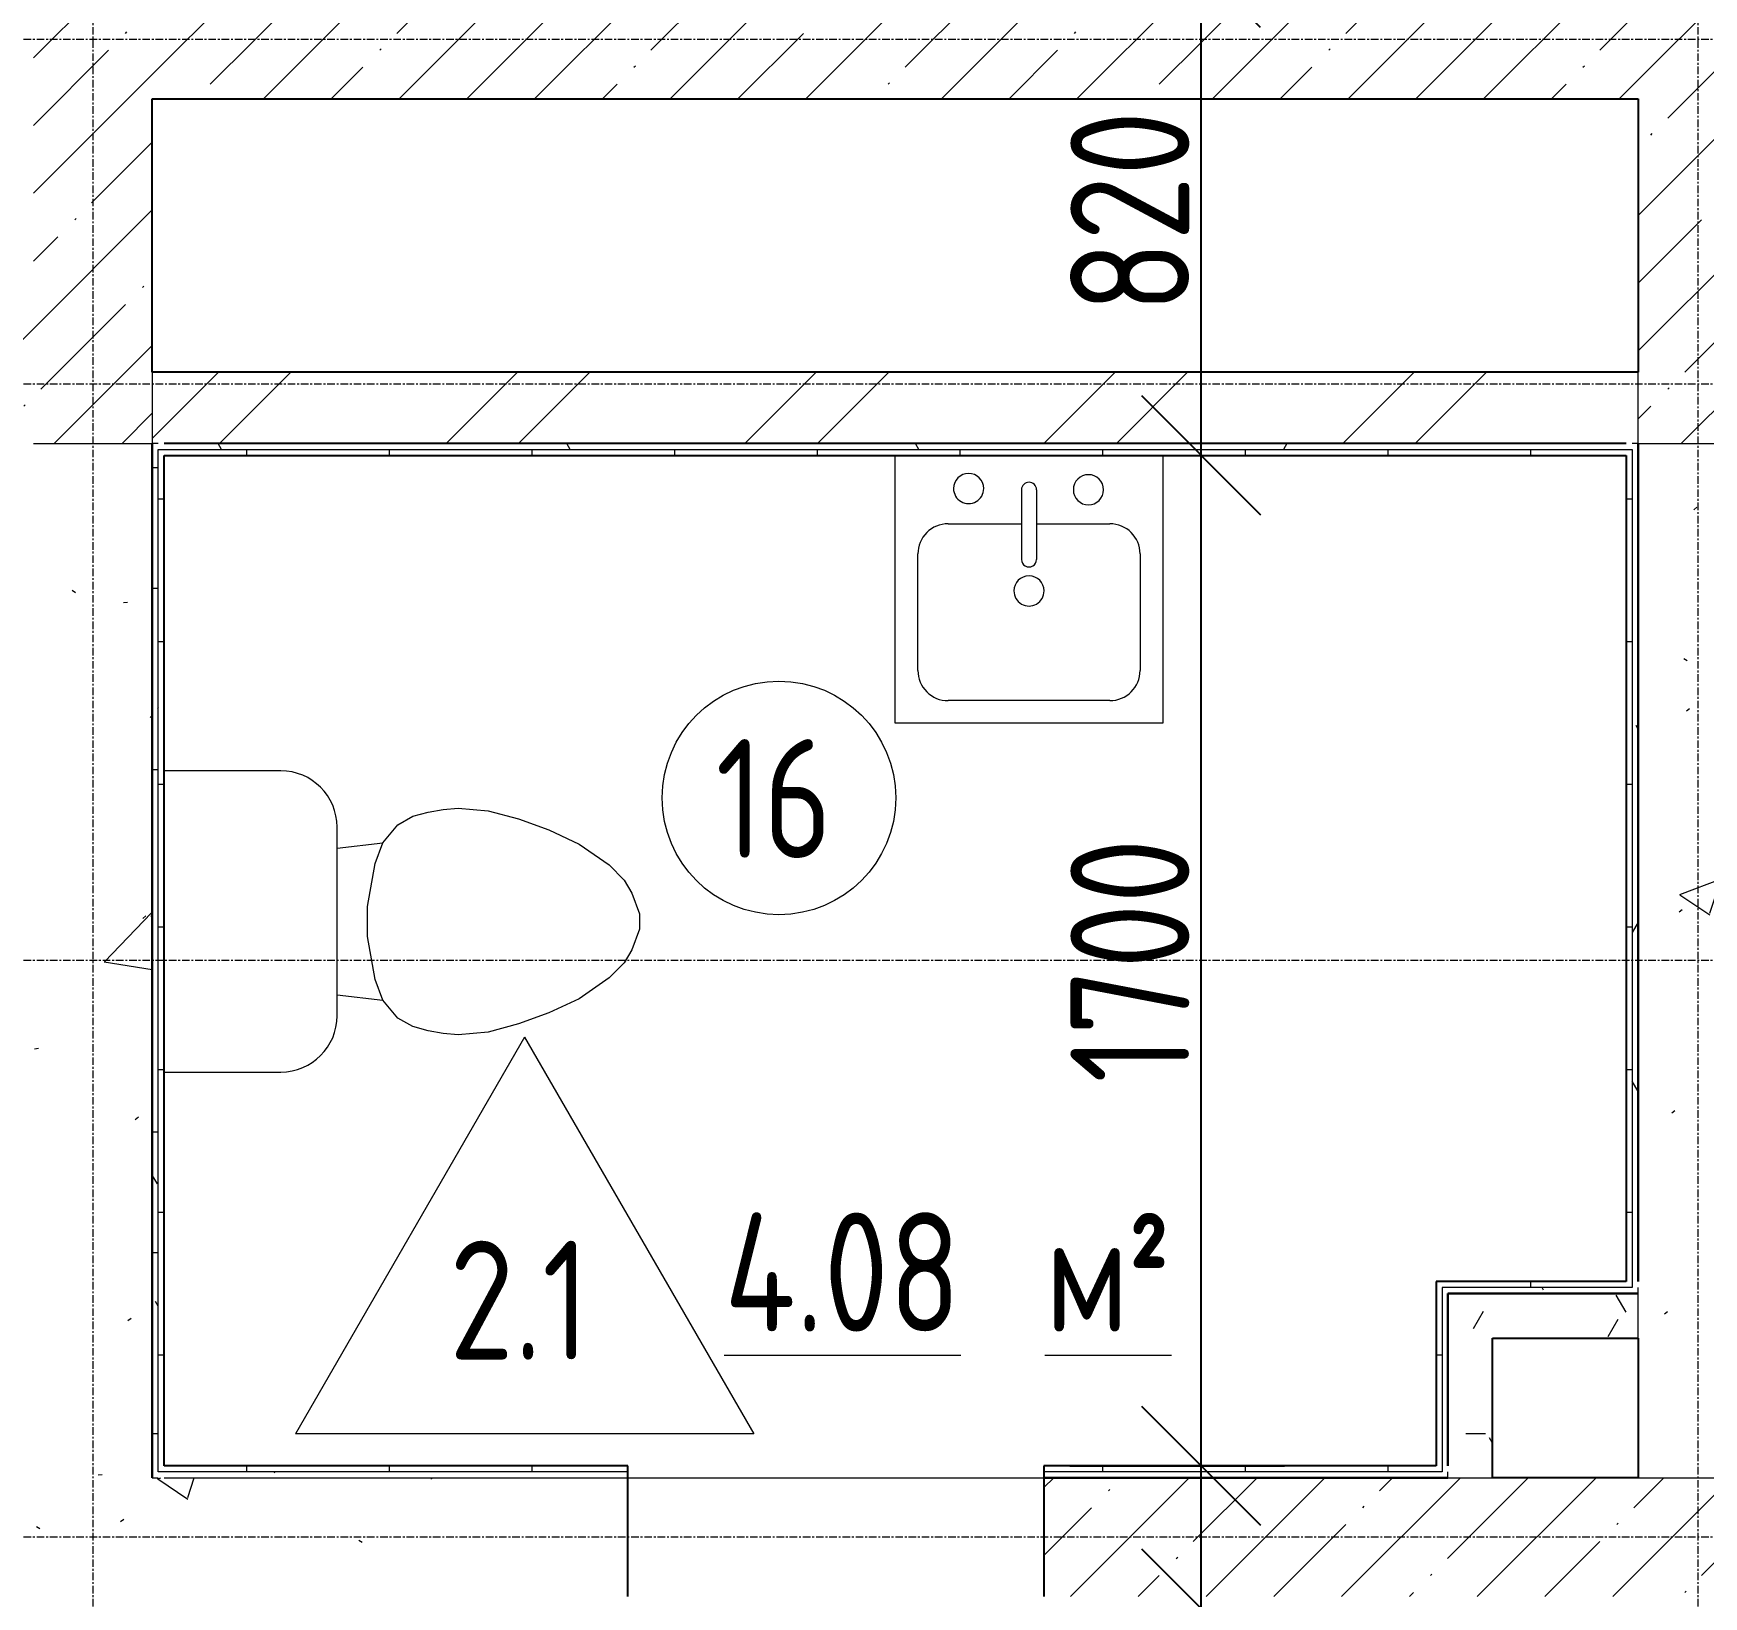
# Model space of a CAD drawing. Header units: millimetres. Extents: x -11854 to 4360091, y -19344 to 4989148.
# Drawn here: x 99603 to 102413, y 14747 to 17377 of the extents above; entities that cross this region are included whole.
import ezdxf

# ---------------------------------------------------------------- set-up
doc = ezdxf.new("R2010")
doc.units = ezdxf.units.MM
doc.linetypes.add('Линия сетки', pattern=[22.225, 12.7, -3.175, 3.175, -3.175])
doc.layers.get('0').update_dxf_attribs({"color": 254})
doc.layers.get('Defpoints').update_dxf_attribs({"color": 254})
for name, color, linetype, lineweight in [('A-ANNO-DIMS', 254, 'Continuous', 9), ('A-AREA-IDEN', 254, 'Continuous', 9), ('A-WALL', 254, 'Continuous', 9), ('P-SANR-FIXT', 254, 'Continuous', 9), ('S-GRID', 254, 'Continuous', 9)]:
    doc.layers.add(name, color=color, linetype=linetype, lineweight=lineweight)
doc.styles.add('ISOCPEUR', font='isocpeur.ttf', dxfattribs={"width": 0.8, "height": 200})
doc.styles.add('ISOCPEUR_B', font='', dxfattribs={"width": 0.8, "height": 200})
doc.styles.add('ISOCPEUR_B_1', font='', dxfattribs={"width": 0.8, "height": 200})
doc.styles.get('ISOCPEUR_B').set_extended_font_data('ISOCPEUR', bold=True)
doc.styles.get('ISOCPEUR_B_1').set_extended_font_data('ISOCPEUR', bold=True)
doc.dimstyles.new('2_0_мм_ISOCPEUR', dxfattribs={"dimscale": 304.8, "dimtxt": 199.196235, "dimasz": 0.656168, "dimexe": 0.459318, "dimexo": 0.625, "dimgap": 0.065617, "dimtad": 1, "dimdec": 0, "dimtxsty": 'ISOCPEUR', "dimblk1": 'OBLIQUE', "dimblk2": 'OBLIQUE', "dimsah": 1, "dimcen": 2.5, "dimdle": 0.164042, "dimazin": 3, "dimtfac": 1, "dimtix": 1, "dimtmove": 0, "dimatfit": 3, "dimfxl": 0.787402, "dimfxlon": 1, "dimtvp": 1, "dimarcsym": 2})
doc.dimstyles.new('2_0_мм_ISOCPEUR_1', dxfattribs={"dimscale": 304.8, "dimtxt": 199.196235, "dimasz": 0.656168, "dimexe": 0.459318, "dimexo": 0.625, "dimgap": 0.065617, "dimtad": 1, "dimdec": 0, "dimtxsty": 'ISOCPEUR', "dimblk1": 'OBLIQUE', "dimblk2": 'OBLIQUE', "dimsah": 1, "dimcen": 2.5, "dimdle": 0.164042, "dimazin": 3, "dimtfac": 1, "dimtix": 1, "dimtmove": 1, "dimatfit": 3, "dimfxl": 0.787402, "dimfxlon": 1, "dimtvp": 1, "dimarcsym": 2})
pattern_1 = [(50, (542041.7, 20914.14), (728.7365, -63.7558), [76.2, -838.2]), (355, (542041.7, 20914.14), (-140.9716, 764.2276), [60.96, -670.56]), (100.451, (542102.4, 20908.8), (587.77, 700.4668), [64.76, -712.36]), (46.184, (542041.7, 21117.3), (1084.3162, -168.171), [114.3, -1257.3]), (96.636, (542132, 21103.3), (949.61, 989.7098), [97.14, -1068.54]), (351.184, (542041.7, 21117.3), (949.6206, 989.7012), [91.44, -1005.84]), (21, (542143.3, 21066.54), (606.4579, -409.0606), [76.2, -838.2]), (326, (542143.3, 21066.54), (247.2083, 736.7529), [60.96, -670.56]), (71.451, (542193.8, 21032.46), (853.6683, 327.6855), [64.76, -712.36]), (37.5, (542041.67, 20914.14), (12.3547, 338.22012), [6.706, -655.726, 6.706, -674.014, -673.1]), (37.5, (542041.67, 20914.14), (12.3547, 338.22012), [-1343.152, 6.706, -666.394]), (7.5, (542041.67, 20914.14), (267.27887, 400.72213), [6.706, -381.406, 6.706, -640.486, -256.54]), (7.5, (542041.67, 20914.14), (267.27887, 400.72213), [-1035.304, 6.706, -249.834]), (327.5, (541815.1, 20914.14), (542.36333, -22.91534), [6.706, -247.294, 6.706, -785.774, -1051.56]), (327.5, (541815.1, 20914.14), (542.36333, -22.91534), [-1046.48, 6.706, -1044.854]), (317.5, (541713.5, 20914.14), (592.51696, 101.7071), [6.706, -323.494, 6.706, -519.582, -746.76]), (317.5, (541713.5, 20914.14), (592.51696, 101.7071), [-856.488, 6.706, -740.054])]
pattern_2 = [(45, (542041.67, 20914.14), (-114.04925, 114.04925), []), (45, (542155.72, 20914.14), (-114.04925, 114.04925), [201.613, -40.323, 3.353, -36.97])]
pattern_3 = [(0, (542041.67, 20914.14), (406.4, 101.6), [33.528, -271.272, 33.528, -271.272, -1625.6]), (0, (542041.67, 20914.14), (406.4, 101.6), [-609.6, 33.528, -576.072, 33.528, -271.272, -711.2]), (0, (542041.67, 20914.14), (406.4, 101.6), [-1524, 33.528, -169.672, 33.528, -474.472]), (120, (542194.07, 20964.94), (-291.18818, 301.152724), [33.528, -271.272, 33.528, -1896.872]), (120, (542194.07, 20964.94), (-291.18818, 301.152724), [-338.328, -271.272, 33.528, -576.072, -1016]), (120, (542194.07, 20964.94), (-291.18818, 301.152724), [-1219.2, 33.528, -271.272, 33.528, -677.672]), (120, (542194.07, 20964.94), (-291.18818, 301.152724), [-1557.528, -169.672, 33.528, -474.472]), (240, (542244.87, 21168.14), (-115.21182, -402.752724), [33.528, -271.272, 33.528, -1896.872]), (240, (542244.87, 21168.14), (-115.21182, -402.752724), [-338.328, -271.272, 33.528, -576.072, -1016]), (240, (542244.87, 21168.14), (-115.21182, -402.752724), [-1219.2, 33.528, -271.272, 33.528, -677.672]), (240, (542244.87, 21168.14), (-115.21182, -402.752724), [-1557.528, -169.672, 33.528, -474.472])]
pattern_4 = [(0, (542041.67, 20914.14), (0, 240), []), (90, (542041.67, 20914.14), (-240, 1e-14), [])]

# ---------------------------------------------------------------- blocks, each defined once
blk = doc.blocks.new('Туалет-Домашний-3D - Туалет-Домашний-3D-2034792-1А')
at = {"layer": 'P-SANR-FIXT'}
for p, q in [((-69.6, 279.4), (-47.6, 292.1)), ((-47.6, 292.1), (-12.7, 304.8)), ((-12.7, 304.8), (12.7, 304.8)), ((12.7, 304.8), (47.6, 292.1)), ((47.6, 292.1), (69.6, 279.4)), ((-130.2, 203.2), (-95, 254)), ((-95, 254), (-69.6, 279.4)), ((69.6, 279.4), (95, 254)), ((95, 254), (130.2, 203.2)), ((-153.9, 152.4), (-130.2, 203.2)), ((130.2, 203.2), (153.9, 152.4)), ((-172.4, 101.6), (-153.9, 152.4)), ((153.9, 152.4), (172.4, 101.6)), ((-186.1, 50.6), (-172.4, 101.6)), ((172.4, 101.6), (186.1, 50.6)), ((-190.5, 0), (-186.1, 50.6)), ((186.1, 50.6), (190.5, 0)), ((-188.3, -25.3), (-190.5, 0)), ((-183.8, -50.8), (-188.3, -25.3)), ((188.3, -25.3), (183.8, -50.8)), ((190.5, 0), (188.3, -25.3)), ((-177, -76.2), (-183.8, -50.8)), ((183.8, -50.8), (177, -76.2)), ((-162.6, -101.6), (-177, -76.2)), ((177, -76.2), (162.6, -101.6)), ((-132.3, -127), (-162.6, -101.6)), ((162.6, -101.6), (132.3, -127)), ((-97.4, -139.7), (-132.3, -127)), ((-123.5, -203.8), (-132.3, -127)), ((-25.4, -152.4), (-97.4, -139.7)), ((97.4, -139.7), (25.4, -152.4)), ((132.3, -127), (97.4, -139.7)), ((123.5, -203.8), (132.3, -127)), ((25.4, -152.4), (-25.4, -152.4)), ((158.7, -203.8), (-158.8, -203.8)), ((-253.4, -298.4), (-253.4, -494.7)), ((253.4, -494.7), (253.4, -298.4))]:
    blk.add_line(p, q, dxfattribs=at)
for centre, start, end in [((-158.8, -298.4), 90, 180), ((158.7, -298.4), 0, 90)]:
    blk.add_arc(centre, 94.6, start, end, dxfattribs=at)
blk = doc.blocks.new('Кухонная мойка-Островок - 450 x 450 мм-2034793-1А')
at = {"layer": 'P-SANR-FIXT'}
for p, q in [((-209.3, 222.7), (240.7, 222.7)), ((-209.3, -227.3), (-209.3, 222.7)), ((240.7, 222.7), (240.7, -227.3)), ((-120.4, 184.6), (151.8, 184.6)), ((-171.2, -62.2), (-171.2, 133.8)), ((202.6, 133.8), (202.6, -62.2)), ((3, -170.2), (3, -53.1)), ((28.4, -170.2), (28.4, -53.1)), ((3, -113), (-120.4, -113)), ((151.8, -113), (28.4, -113)), ((240.7, -227.3), (-209.3, -227.3))]:
    blk.add_line(p, q, dxfattribs=at)
for centre, radius, start, end in [((-120.4, 133.8), 50.8, 90, 180), ((151.8, 133.8), 50.8, 360, 90), ((15.7, 0), 25.4, 360, 180), ((15.7, 0), 25.4, 180, 0), ((15.7, -53.1), 12.7, 360, 180), ((-120.4, -62.2), 50.8, 180, 270), ((151.8, -62.2), 50.8, 270, 0), ((-84.3, -170.2), 25.4, 0, 180), ((117.3, -172.3), 25.4, 360, 180), ((-84.3, -170.2), 25.4, 180, 0), ((15.7, -170.2), 12.7, 180, 360), ((117.3, -172.3), 25.4, 180, 0)]:
    blk.add_arc(centre, radius, start, end, dxfattribs=at)
blk = doc.blocks.new('АР-Марка-Помещения-Этаж_Секция_Номер - Номер-1294543-1А')
at = {"layer": 'A-AREA-IDEN'}
blk.add_circle((0, 1.219), 1.965, dxfattribs=at)
blk = doc.blocks.new('МАРКА ПОМЕЩЕНИЯ - ПОЛЫ - Площадь-6347788-1А')
at = {"layer": 'A-AREA-IDEN'}
for p, q in [((0, 4.233), (-3.855, -2.444)), ((0, 4.233), (3.855, -2.444)), ((3.855, -2.444), (-3.855, -2.444))]:
    blk.add_line(p, q, dxfattribs=at)
blk = doc.blocks.new('_Oblique')
at = {"color": 0, "linetype": 'ByBlock', "lineweight": -2}
blk.add_line((-0.5, -0.5), (0.5, 0.5), dxfattribs=at)
blk = doc.blocks.new('*D641')
at = {"layer": 'A-ANNO-DIMS', "color": 0, "lineweight": -2, "transparency": 16777216}
for p, q in [((101567.3, 8987.4), (101567.3, 14777.4)), ((101346.4, 14727.4), (101707.3, 14727.4)), ((101788.3, 9037.4), (101427.3, 9037.4))]:
    blk.add_line(p, q, dxfattribs=at)
at = {"layer": 'Defpoints', "color": 0, "transparency": 16777216}
for p in [(101327.3, 14727.4), (101567.3, 14727.4), (101807.3, 9037.4)]:
    blk.add_point(p, dxfattribs=at)
at = {"layer": 'A-ANNO-DIMS', "color": 0, "lineweight": -2, "transparency": 16777216, "xscale": 200, "yscale": 200, "zscale": 200}
for p, rotation in [((101567.3, 14727.4), 90), ((101567.3, 9037.4), 270)]:
    blk.add_blockref('_Oblique', p, dxfattribs=dict(at, rotation=rotation))
at = {"layer": 'A-ANNO-DIMS', "color": 0, "transparency": 16777216, "insert": (101447.3, 11882.4), "char_height": 200, "width": 533.233, "attachment_point": 5, "rotation": 90, "style": 'ISOCPEUR'}
blk.add_mtext('\\A1;5690', dxfattribs=at)
blk = doc.blocks.new('*D642')
at = {"layer": 'A-ANNO-DIMS', "color": 0, "lineweight": -2, "transparency": 16777216}
for p, q in [((101567.3, 14677.4), (101567.3, 15017.4)), ((101346.4, 14967.4), (101707.3, 14967.4)), ((101346.4, 14727.4), (101707.3, 14727.4)), ((101567.3, 14288.2), (101567.3, 14727.4)), ((101767.3, 14288.2), (101567.3, 14288.2))]:
    blk.add_line(p, q, dxfattribs=at)
at = {"layer": 'Defpoints', "color": 0, "transparency": 16777216}
for p in [(101327.3, 14967.4), (101567.3, 14967.4), (101327.3, 14727.4)]:
    blk.add_point(p, dxfattribs=at)
at = {"layer": 'A-ANNO-DIMS', "color": 0, "lineweight": -2, "transparency": 16777216, "xscale": 200, "yscale": 200, "zscale": 200}
for p, rotation in [((101567.3, 14967.4), 90), ((101567.3, 14727.4), 270)]:
    blk.add_blockref('_Oblique', p, dxfattribs=dict(at, rotation=rotation))
at = {"layer": 'A-ANNO-DIMS', "color": 0, "transparency": 16777216, "insert": (101814, 14232.4), "char_height": 200, "width": 418.312, "attachment_point": 1, "rotation": 90, "line_spacing_factor": 1.149209, "style": 'ISOCPEUR'}
blk.add_mtext('\\A1;240', dxfattribs=at)
blk = doc.blocks.new('*D643')
at = {"layer": 'A-ANNO-DIMS', "color": 0, "lineweight": -2, "transparency": 16777216}
for p, q in [((101567.3, 14917.4), (101567.3, 16717.4)), ((101346.4, 16667.4), (101707.3, 16667.4)), ((101346.4, 14967.4), (101707.3, 14967.4))]:
    blk.add_line(p, q, dxfattribs=at)
at = {"layer": 'Defpoints', "color": 0, "transparency": 16777216}
for p in [(101327.3, 16667.4), (101567.3, 16667.4), (101327.3, 14967.4)]:
    blk.add_point(p, dxfattribs=at)
at = {"layer": 'A-ANNO-DIMS', "color": 0, "lineweight": -2, "transparency": 16777216, "xscale": 200, "yscale": 200, "zscale": 200}
for p, rotation in [((101567.3, 16667.4), 90), ((101567.3, 14967.4), 270)]:
    blk.add_blockref('_Oblique', p, dxfattribs=dict(at, rotation=rotation))
at = {"layer": 'A-ANNO-DIMS', "color": 0, "transparency": 16777216, "insert": (101447.3, 15817.4), "char_height": 200, "width": 496.458, "attachment_point": 5, "rotation": 90, "style": 'ISOCPEUR'}
blk.add_mtext('\\A1;1700', dxfattribs=at)
blk = doc.blocks.new('*D644')
at = {"layer": 'A-ANNO-DIMS', "color": 0, "lineweight": -2, "transparency": 16777216}
for p, q in [((101567.3, 16617.4), (101567.3, 17537.4)), ((101346.4, 17487.4), (101707.3, 17487.4)), ((101346.4, 16667.4), (101707.3, 16667.4))]:
    blk.add_line(p, q, dxfattribs=at)
at = {"layer": 'Defpoints', "color": 0, "transparency": 16777216}
for p in [(101327.3, 17487.4), (101567.3, 17487.4), (101327.3, 16667.4)]:
    blk.add_point(p, dxfattribs=at)
at = {"layer": 'A-ANNO-DIMS', "color": 0, "lineweight": -2, "transparency": 16777216, "xscale": 200, "yscale": 200, "zscale": 200}
for p, rotation in [((101567.3, 17487.4), 90), ((101567.3, 16667.4), 270)]:
    blk.add_blockref('_Oblique', p, dxfattribs=dict(at, rotation=rotation))
at = {"layer": 'A-ANNO-DIMS', "color": 0, "transparency": 16777216, "insert": (101447.3, 17077.4), "char_height": 200, "width": 399.925, "attachment_point": 5, "rotation": 90, "style": 'ISOCPEUR'}
blk.add_mtext('\\A1;820', dxfattribs=at)

msp = doc.modelspace()

# ---------------------------------------------------------------- hatches: boundary and pattern name
at = {"layer": 'A-WALL'}
h = msp.add_hatch(dxfattribs=at)
h.set_pattern_fill('FP_1', color=8, style=0, pattern_type=2)
h.set_pattern_definition(pattern_2)
h.paths.add_polyline_path([(102302.6, 16687.4), (102502.6, 16687.4), (102502.6, 23017.4), (102302.6, 23017.4), (102302.6, 16807.4)])
h = msp.add_hatch(dxfattribs=at)
h.set_pattern_fill('FP_1', color=8, style=0, pattern_type=2)
h.set_pattern_definition(pattern_2)
h.paths.add_polyline_path([(99602.6, 16687.4), (99802.6, 16687.4), (99802.6, 22617.4), (99602.6, 22617.4), (99602.6, 16887.4)])
h = msp.add_hatch(dxfattribs=at)
h.set_pattern_fill('FP_1', color=8, style=0, pattern_type=2)
h.set_pattern_definition(pattern_2)
h.paths.add_polyline_path([(99802.6, 17267.4), (102302.6, 17267.4), (102302.6, 17467.4), (99802.6, 17467.4)])
h = msp.add_hatch(dxfattribs=at)
h.set_pattern_fill('FP_1', color=8, style=0, pattern_type=2)
h.set_pattern_definition(pattern_2)
h.paths.add_polyline_path([(86852.6, 16687.4), (90202.6, 16687.4), (90202.6, 16887.4), (86852.6, 16887.4)])
h.paths.add_polyline_path([(90902.6, 16687.4), (92802.6, 16687.4), (92802.6, 16887.4), (90902.6, 16887.4)])
h.paths.add_polyline_path([(93502.6, 16687.4), (98642.5, 16687.4), (98642.5, 16887.4), (93502.6, 16887.4)])
h.paths.add_polyline_path([(99342.5, 16687.4), (99602.6, 16687.4), (99602.6, 16887.4), (99342.5, 16887.4)])
h = msp.add_hatch(dxfattribs=at)
h.set_pattern_fill('FP_4', color=8, style=0, pattern_type=2)
h.set_pattern_definition([(45, (542041.67, 20914.14), (-251.44717, 251.44717), []), (45, (542041.67, 21295.14), (-251.44717, 251.44717), [])])
h.paths.add_polyline_path([(99802.6, 16687.4), (102302.6, 16687.4), (102302.6, 16807.4), (99802.6, 16807.4)])
h = msp.add_hatch(dxfattribs=at)
h.set_pattern_fill('FP_2', color=8, style=0, pattern_type=2)
h.set_pattern_definition(pattern_1)
h.paths.add_polyline_path([(99602.5, 14947.4), (99802.5, 14947.4), (99802.5, 16687.4), (99602.5, 16687.4), (99602.5, 14957.4)])
h = msp.add_hatch(dxfattribs=at)
h.set_pattern_fill('FP_3', color=8, style=0, pattern_type=2)
h.set_pattern_definition(pattern_3)
h.paths.add_polyline_path([(99802.6, 14947.4), (99812.6, 14947.4), (99812.6, 16687.4), (99802.6, 16687.4), (99802.6, 15161.9)])
h = msp.add_hatch(dxfattribs=at)
h.set_pattern_fill('FP_3', color=8, style=0, pattern_type=2)
h.set_pattern_definition(pattern_3)
h.paths.add_polyline_path([(102292.5, 16677.4), (102292.5, 16687.4), (99812.6, 16687.4), (99812.6, 16677.4), (102282.5, 16677.4)])
h = msp.add_hatch(dxfattribs=at)
h.set_pattern_fill('FP_6', color=8, style=0, pattern_type=2)
h.set_pattern_definition(pattern_4)
h.paths.add_polyline_path([(99812.6, 14957.4), (99822.6, 14957.4), (99822.6, 16677.4), (99812.6, 16677.4), (99812.6, 15161.9)])
h = msp.add_hatch(dxfattribs=at)
h.set_pattern_fill('FP_6', color=8, style=0, pattern_type=2)
h.set_pattern_definition(pattern_4)
h.paths.add_polyline_path([(102282.5, 16667.4), (102282.5, 16677.4), (99822.6, 16677.4), (99822.6, 16667.4), (101713.1, 16667.4)])
h = msp.add_hatch(dxfattribs=at)
h.set_pattern_fill('FP_6', color=8, style=0, pattern_type=2)
h.set_pattern_definition(pattern_4)
h.paths.add_polyline_path([(102292.5, 15277.4), (102292.5, 16677.4), (102282.5, 16677.4), (102282.5, 15277.4)])
h = msp.add_hatch(dxfattribs=at)
h.set_pattern_fill('FP_3', color=8, style=0, pattern_type=2)
h.set_pattern_definition(pattern_3)
h.paths.add_polyline_path([(102292.5, 15267.4), (102302.5, 15267.4), (102302.5, 16687.4), (102292.5, 16687.4), (102292.5, 15277.4)])
h = msp.add_hatch(dxfattribs=at)
h.set_pattern_fill('FP_2', color=8, style=0, pattern_type=2)
h.set_pattern_definition(pattern_1)
h.paths.add_polyline_path([(102302.5, 14947.4), (102502.5, 14947.4), (102502.5, 16687.4), (102302.5, 16687.4), (102302.5, 15161.9)])
h = msp.add_hatch(dxfattribs=at)
h.set_pattern_fill('FP_6', color=8, style=0, pattern_type=2)
h.set_pattern_definition(pattern_4)
h.paths.add_polyline_path([(101972.5, 14967.4), (101972.5, 15277.4), (101962.5, 15277.4), (101962.5, 14967.4)])
h = msp.add_hatch(dxfattribs=at)
h.set_pattern_fill('FP_6', color=8, style=0, pattern_type=2)
h.set_pattern_definition(pattern_4)
h.paths.add_polyline_path([(101982.5, 15267.4), (102292.5, 15267.4), (102292.5, 15277.4), (101972.5, 15277.4), (101972.5, 15267.4)])
h = msp.add_hatch(dxfattribs=at)
h.set_pattern_fill('FP_3', color=8, style=0, pattern_type=2)
h.set_pattern_definition(pattern_3)
h.paths.add_polyline_path([(101982.5, 15257.4), (102302.5, 15257.4), (102302.5, 15267.4), (101982.5, 15267.4)])
h = msp.add_hatch(dxfattribs=at)
h.set_pattern_fill('FP_3', color=8, style=0, pattern_type=2)
h.set_pattern_definition(pattern_3)
h.paths.add_polyline_path([(101982.5, 14947.4), (102057.5, 14947.4), (102057.5, 15257.4), (101982.5, 15257.4), (101982.5, 14957.4)])
h = msp.add_hatch(dxfattribs=at)
h.set_pattern_fill('FP_3', color=8, style=0, pattern_type=2)
h.set_pattern_definition(pattern_3)
h.paths.add_polyline_path([(102302.5, 15182.4), (102302.5, 15257.4), (102057.5, 15257.4), (102057.5, 15182.4)])
h = msp.add_hatch(dxfattribs=at)
h.set_pattern_fill('FP_3', color=8, style=0, pattern_type=2)
h.set_pattern_definition(pattern_3)
h.paths.add_polyline_path([(99812.6, 14947.4), (100602.6, 14947.4), (100602.6, 14957.4), (99812.6, 14957.4)])
h.paths.add_polyline_path([(101982.5, 14947.4), (101982.5, 14957.4), (101302.6, 14957.4), (101302.6, 14947.4), (101713.1, 14947.4)])
h = msp.add_hatch(dxfattribs=at)
h.set_pattern_fill('FP_6', color=8, style=0, pattern_type=2)
h.set_pattern_definition(pattern_4)
h.paths.add_polyline_path([(101302.6, 14957.4), (101972.5, 14957.4), (101972.5, 14967.4), (101302.6, 14967.4)])
h.paths.add_polyline_path([(99822.6, 14957.4), (100602.6, 14957.4), (100602.6, 14967.4), (99822.6, 14967.4)])
h = msp.add_hatch(dxfattribs=at)
h.set_pattern_fill('FP_2', color=8, style=0, pattern_type=2)
h.set_pattern_definition(pattern_1)
h.paths.add_polyline_path([(97002.6, 14747.4), (100602.6, 14747.4), (100602.6, 14947.4), (97002.6, 14947.4)])
h = msp.add_hatch(dxfattribs=at)
h.set_pattern_fill('FP_1', color=8, style=0, pattern_type=2)
h.set_pattern_definition(pattern_2)
h.paths.add_polyline_path([(101302.6, 14747.4), (104402.6, 14747.4), (104402.6, 14947.4), (101302.6, 14947.4)])
h.paths.add_polyline_path([(105102.6, 14747.4), (109002.6, 14747.4), (109002.6, 14947.4), (105102.6, 14947.4)])
h.paths.add_polyline_path([(109702.6, 14747.4), (111202.6, 14747.4), (111202.6, 14947.4), (109702.6, 14947.4)])

# ---------------------------------------------------------------- linework, layer by layer
at = {"layer": 'A-WALL', "color": 8, "lineweight": 25}
for p, q in [((99802.6, 16807.4), (99802.6, 17267.4)), ((99802.6, 17267.4), (102302.6, 17267.4)), ((102302.6, 17267.4), (102302.6, 16807.4)), ((102302.6, 16807.4), (99802.6, 16807.4)), ((99802.5, 14947.4), (99802.5, 16687.4)), ((99802.6, 16687.4), (99802.6, 14947.4)), ((102282.5, 16687.4), (99822.6, 16687.4)), ((99822.6, 14967.4), (99822.6, 16667.4)), ((99822.6, 16667.4), (102282.5, 16667.4)), ((102282.5, 16667.4), (102282.5, 15277.4)), ((102302.5, 16687.4), (102302.5, 15277.4)), ((102302.5, 15277.4), (102302.5, 16687.4)), ((101962.5, 15277.4), (101962.5, 14967.4)), ((102282.5, 15277.4), (101962.5, 15277.4)), ((101982.5, 15257.4), (101982.5, 14967.4)), ((102302.5, 15257.4), (101982.5, 15257.4)), ((101982.5, 14967.4), (101982.5, 15257.4)), ((101982.5, 15257.4), (102302.5, 15257.4)), ((102057.5, 14947.4), (102057.5, 15182.4)), ((102057.5, 15182.4), (102302.5, 15182.4)), ((102302.5, 15182.4), (102302.5, 14947.4)), ((100602.6, 14967.4), (99822.6, 14967.4)), ((100602.6, 14947.4), (100602.6, 14967.4)), ((101962.5, 14967.4), (101302.6, 14967.4)), ((101302.6, 14967.4), (101302.6, 14947.4)), ((100602.6, 14747.4), (100602.6, 14947.4)), ((101982.5, 14947.4), (101302.6, 14947.4)), ((101302.6, 14947.4), (101302.6, 14747.4)), ((101302.6, 14947.4), (101982.5, 14947.4)), ((102302.5, 14947.4), (102057.5, 14947.4))]:
    msp.add_line(p, q, dxfattribs=at)
at = {"layer": 'A-WALL', "color": 8}
for p, q in [((99802.6, 16807.4), (99802.6, 16687.4)), ((102302.6, 16687.4), (102302.6, 16807.4)), ((99602.5, 16687.4), (99802.6, 16687.4)), ((99812.6, 16687.4), (99802.6, 16687.4)), ((99812.6, 14957.4), (99812.6, 16677.4)), ((99812.6, 16677.4), (102292.5, 16677.4)), ((102302.5, 16687.4), (102292.5, 16687.4)), ((102292.5, 16677.4), (102292.5, 15277.4)), ((102302.5, 16687.4), (102502.6, 16687.4)), ((101972.5, 15267.4), (101972.5, 14957.4)), ((102292.5, 15267.4), (101972.5, 15267.4)), ((102292.5, 15277.4), (102292.5, 15267.4)), ((102302.5, 15257.4), (102302.5, 15267.4)), ((102302.5, 15182.4), (102302.5, 15257.4)), ((100602.6, 14957.4), (99812.6, 14957.4)), ((101972.5, 14957.4), (101302.6, 14957.4)), ((101982.5, 14947.4), (101982.5, 14957.4)), ((99802.6, 14947.4), (99812.6, 14947.4)), ((99822.6, 14947.4), (100602.6, 14947.4)), ((100602.6, 14947.4), (101302.6, 14947.4)), ((101982.5, 14947.4), (102057.5, 14947.4)), ((102302.5, 14947.4), (102502.5, 14947.4))]:
    msp.add_line(p, q, dxfattribs=at)
at = {"layer": 'S-GRID', "color": 8, "linetype": 'Линия сетки'}
for p, q in [((99702.6, 26233.7), (99702.6, -4343.8)), ((102402.6, 26233.7), (102402.6, -4343.8)), ((117934.2, 17367.4), (80076.8, 17367.4)), ((117934.2, 16787.4), (80076.8, 16787.4)), ((117934.2, 15817.4), (80076.8, 15817.4)), ((117934.2, 14847.4), (78806.8, 14847.4))]:
    msp.add_line(p, q, dxfattribs=at)

# ---------------------------------------------------------------- block references
at = {"layer": 'A-AREA-IDEN', "color": 8, "xscale": 99.99999999999991, "yscale": 99.99999999999991, "zscale": 99.99999999999991}
for name, p in [('АР-Марка-Помещения-Этаж_Секция_Номер - Номер-1294543-1А', (100856.9, 15969.3)), ('МАРКА ПОМЕЩЕНИЯ - ПОЛЫ - Площадь-6347788-1А', (100429, 15265.5))]:
    msp.add_blockref(name, p, dxfattribs=at)
at = {"layer": 'P-SANR-FIXT', "color": 8}
for name, p, rotation in [('Кухонная мойка-Островок - 450 x 450 мм-2034793-1А', (101293.3, 16439.4), 180), ('Туалет-Домашний-3D - Туалет-Домашний-3D-2034792-1А', (100317.3, 15883.3), 270.0000000013918)]:
    msp.add_blockref(name, p, dxfattribs=dict(at, rotation=rotation))

# ---------------------------------------------------------------- texts
at = {"layer": 'A-AREA-IDEN', "color": 8, "char_height": 200, "attachment_point": 1}
for s, insert, width, style in [('16', (100750.4, 16190.1), 250.126, 'ISOCPEUR_B'), ('\\L4.08 ', (100764.8, 15393.4), 654.177, 'ISOCPEUR_B'), ('\\L\\fISOCPEUR|b1|i0|c238|p34|;\\W.8;\\L²', (101442.1, 15393.4), 128.27, 'ISOCPEUR_B_1'), ('2.1', (100302, 15346.1), 295.021, 'ISOCPEUR'), ('\\L\\fISOCPEUR|b1|i0|c204|p34|;\\W.8;\\Lм', (101304.5, 15393.4), 166.751, 'ISOCPEUR_B')]:
    msp.add_mtext(s, dxfattribs=dict(at, insert=insert, width=width, style=style))

# ---------------------------------------------------------------- dimensions: what is measured, and where the dimension line sits
at = {"layer": 'A-ANNO-DIMS', "color": 8}
for base, p1, p2, override, picture, middle in [((101567.3, 17487.4), (101327.3, 16667.4), (101327.3, 17487.4), {"dimfxl": 820}, '*D644', (101447.3, 17077.4)), ((101567.3, 16667.4), (101327.3, 14967.4), (101327.3, 16667.4), {"dimfxl": 1700}, '*D643', (101447.3, 15817.4)), ((101567.3, 14727.4), (101807.3, 9037.4), (101327.3, 14727.4), {"dimfxl": 5710.210154}, '*D641', (101447.3, 11882.4))]:
    dim = msp.add_linear_dim(base=base, p1=p1, p2=p2, angle=90, dimstyle='2_0_мм_ISOCPEUR', override=override, dxfattribs=at)
    dim.commit()
    dim.dimension.update_dxf_attribs({"geometry": picture, "text_midpoint": middle})
dim = msp.add_linear_dim(base=(101567.3, 14967.4), p1=(101327.3, 14727.4), p2=(101327.3, 14967.4), angle=90, dimstyle='2_0_мм_ISOCPEUR_1', override={"dimfxl": 240}, dxfattribs=at)
dim.commit()
dim.dimension.update_dxf_attribs({"geometry": '*D642', "text_midpoint": (101794, 14288.2), "dimtype": 160, "text_rotation": 90})

doc.saveas('drawing.dxf')
